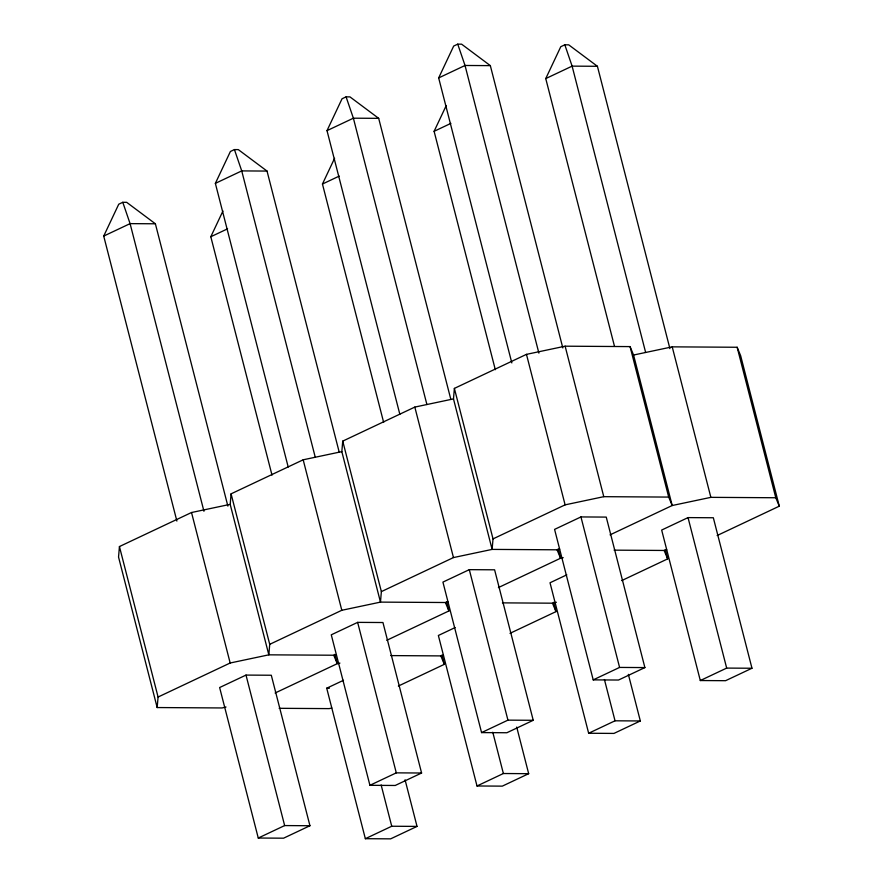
<?xml version="1.0" encoding="UTF-8"?>
<svg xmlns="http://www.w3.org/2000/svg" width="883" height="883" viewBox="0 0 883 883"><rect width="100%" height="100%" fill="white"/><g stroke="black" fill="none" stroke-linecap="round" stroke-linejoin="round"><path stroke-width="1.32" d="M610.054 534.855L672.195 505.517L633.564 355.032L630.065 346.6L565.131 346.191L526.467 354.359L454.381 388.399L453.487 398.906L414.822 407.085L342.736 441.125L341.831 451.632L303.178 459.8L231.081 493.84L230.187 504.348L191.523 512.515L119.437 546.555L118.543 557.063L157.174 707.548L222.108 707.956L226.015 707.018M157.174 707.548L158.079 697.04L119.437 546.555M231.081 493.84L269.723 644.325L268.829 654.833L230.165 663.001L158.079 697.04M342.736 441.125L381.368 591.61L380.474 602.118L341.809 610.285L269.723 644.325M454.381 388.399L493.023 538.884L492.118 549.403L453.465 557.57L381.368 591.61M176.887 521.069L103.719 236.081L118.741 204.216L122.792 202.306L126.666 202.328L155.386 223.785L227.88 506.114M288.2 467.019L215.364 183.366L230.397 151.49L234.436 149.58L238.311 149.613L267.03 171.07L339.182 452.063M272.008 475.131L210.805 236.743L222.946 211.004M399.844 414.304L327.008 130.64L342.041 98.775L346.081 96.865L349.966 96.887L378.686 118.344L450.827 399.348M383.652 422.405L322.45 184.028L334.591 158.289M511.831 362.924L438.663 77.925L453.685 46.059L457.736 44.15L461.61 44.172L490.33 65.629L562.824 347.957M495.308 369.69L434.105 131.313L446.235 105.574M614.48 346.268L545.749 78.587L560.771 46.722L564.822 44.812L568.696 44.834L597.416 66.291L669.91 348.63M103.719 236.081L130.088 223.631L155.386 223.785M215.364 183.366L241.732 170.905L267.03 171.07M327.008 130.64L353.388 118.19L378.686 118.344M438.663 77.925L465.032 65.474L490.33 65.629M210.805 236.743L227.582 228.818M322.45 184.028L339.238 176.103M434.105 131.313L450.882 123.388M545.749 78.587L572.118 66.137L597.416 66.291M493.023 538.884L565.109 504.855L603.773 496.676L668.696 497.085L672.195 505.517L710.859 497.35L775.782 497.747L779.281 506.18L717.139 535.528M246.004 675.087L219.635 687.537L258.266 838.033L283.564 838.188L309.944 825.737L271.302 675.241L246.004 675.087L284.646 825.572L309.944 825.737M357.648 622.372L331.28 634.822L369.922 785.307L395.22 785.473L421.588 773.011L382.946 622.526L357.648 622.372L396.29 772.857L421.588 773.011M469.303 569.656L442.924 582.107L481.566 732.592L506.864 732.747L533.233 720.296L494.601 569.811L469.303 569.656L507.935 720.142L533.233 720.296M580.948 516.93L554.579 529.392L593.21 679.877L618.508 680.031L644.888 667.581L606.246 517.096L580.948 516.93L619.59 667.427L644.888 667.581M275.11 693.012L337.251 663.674L339.922 663.1M386.754 640.296L448.895 610.948L446.511 601.632M498.398 587.581L560.55 558.233L563.211 557.67M405.065 779.788L417.03 826.4L390.65 838.85L365.352 838.695L326.721 688.21L343.498 680.285M455.153 627.559L438.365 635.484L477.008 785.98L502.306 786.135L528.674 773.685L516.71 727.073M566.798 574.844L550.021 582.769L588.652 733.254L613.95 733.42L640.33 720.958L628.354 674.347M688.034 517.604L661.665 530.054L700.307 680.539L725.594 680.694L751.974 668.243L713.332 517.758L688.034 517.604L726.676 668.089L751.974 668.243M398.354 686.047L444.337 664.336L441.941 655.009M509.999 633.332L555.992 611.621L553.597 602.294M621.654 580.617L667.636 558.895L665.241 549.579M258.266 838.033L284.646 825.572M369.922 785.307L396.29 772.857M481.566 732.592L507.935 720.142M593.21 679.877L619.59 667.427M365.352 838.695L391.732 826.245L417.03 826.4M477.008 785.98L503.376 773.519L528.674 773.685M588.652 733.254L615.032 720.804L640.33 720.958M700.307 680.539L726.676 668.089M453.487 398.906L492.118 549.403L557.052 549.8L559.656 549.182M341.831 451.632L380.474 602.118L445.407 602.515L448.012 601.897M614.093 550.153L664.137 550.462L666.753 549.844M230.187 504.348L268.829 654.833L333.752 655.23L336.368 654.612M502.438 602.868L552.493 603.188L556.4 602.25M390.794 655.594L440.838 655.903L443.454 655.274M331.798 708L329.193 708.619L279.149 708.309M633.564 355.032L672.217 346.853L737.15 347.262L740.649 355.694L779.281 506.18M326.721 688.21L329.381 688.221M664.137 550.462L667.636 558.895M557.052 549.8L560.55 558.233L558.155 548.906M552.493 603.188L555.992 611.621M445.407 602.515L448.895 610.948M440.838 655.903L444.337 664.336M333.752 655.23L337.251 663.674L334.856 654.347M564.822 44.812L572.118 66.137L645.639 352.46M457.736 44.15L465.032 65.474L538.895 353.134M346.081 96.865L353.388 118.19L426.897 404.513M234.436 149.58L241.732 170.905L315.253 457.228M122.792 202.306L130.088 223.631L203.951 511.279M737.15 347.262L775.782 497.747M672.217 346.853L710.859 497.35M630.065 346.6L668.696 497.085M565.131 346.191L603.773 496.676M526.467 354.359L565.109 504.855M604.425 679.524L615.032 720.804M414.822 407.085L453.465 557.57M492.78 732.239L503.376 773.519M303.178 459.8L341.809 610.285M381.136 784.954L391.732 826.245M191.523 512.515L230.165 663.001"/></g></svg>
